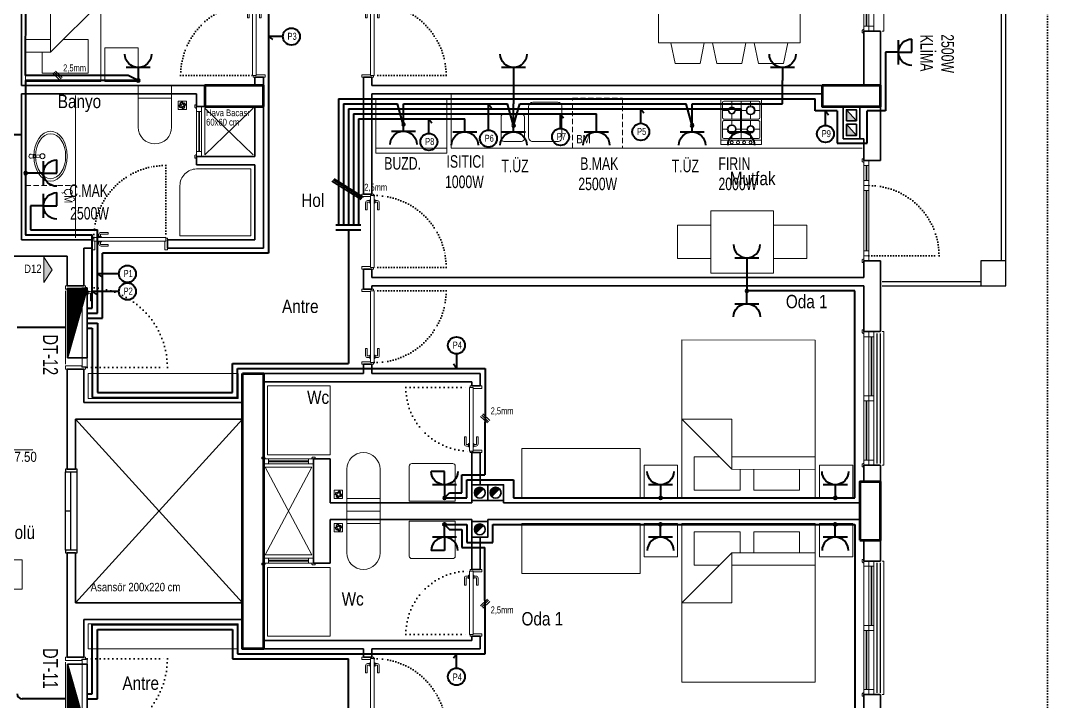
# Model space of a CAD drawing. Header units: millimetres. Extents: x 1852829 to 1882754, y -270850 to -231658.
# Drawn here: x 1865972 to 1867203, y -252768 to -251952 of the extents above; entities that cross this region are included whole.
import ezdxf
from ezdxf.enums import TextEntityAlignment as Align

# ---------------------------------------------------------------- set-up
doc = ezdxf.new("R2010")
doc.units = ezdxf.units.MM
for name, pattern in [('CONTINOUS', [0]), ('CONTINU', [0]), ('DOT', [0.25, 0, -0.25]), ('izdüşüm arka', [3.175, 0, -3.175]), ('izdüşüm ön', [9.525, 6.35, -3.175])]:
    doc.linetypes.add(name, pattern=pattern)
for name, color, linetype, lineweight in [('a_ba', 6, 'Continuous', 50), ('a_doğrama', 251, 'Continuous', 20), ('a_duvar', 251, 'Continuous', 35), ('a_görünüş', 32, 'Continuous', 25), ('a_görünüş_ince', 8, 'Continuous', 20), ('a_izdüşüm_arka', 251, 'izdüşüm arka', 30), ('a_izdüşüm_ön', 6, 'izdüşüm ön', 9), ('a_not_kot', 251, 'Continuous', 13), ('a_not_mahal', 253, 'Continuous', 5), ('a_not_misc', 144, 'Continuous', 5), ('a_not_text', 7, 'Continuous', 13), ('a_tefriş', 8, 'Continuous', 20), ('Aydınlatma', 4, 'CONTINOUS', 35), ('Priz', 6, 'CONTINOUS', 40)]:
    doc.layers.add(name, color=color, linetype=linetype, lineweight=lineweight)
doc.layers.add('a_basılmayacak', color=251, linetype='Continuous', lineweight=5, plot=False)
doc.styles.add('Grupcad', font='arial.ttf', dxfattribs={"width": 0.7})
doc.styles.add('OL', font='tsimplex.shx', dxfattribs={"width": 0.8, "height": 12})
doc.styles.add('ROMANTUR', font='arial.ttf', dxfattribs={"width": 0.7})
doc.styles.get("Standard").update_dxf_attribs({"font": 'ARIALN.TTF'})

# ---------------------------------------------------------------- blocks, each defined once
blk = doc.blocks.new('K2')
at = {"layer": 'a_doğrama', "color": 251, "linetype": 'Continuous'}
for p, q in [((-13, 88.1), (-13, 1.9)), ((-13, 88.1), (-8.5, 88.1)), ((-12, 90), (-12, 88.1)), ((-12, 90), (-10, 90)), ((-8.5, 88.1), (-8.5, 1.9)), ((-13, 1.9), (-8.5, 1.9)), ((-12, 0), (-12, 1.9)), ((-12, 0), (-10, 0))]:
    blk.add_line(p, q, dxfattribs=at)
for points in [[(0, 90), (2, 90), (2, 87), (-8.5, 87)], [(0, 0), (2, 0), (2, 3), (-8.5, 3)]]:
    blk.add_lwpolyline(points, dxfattribs=at)
at = {"layer": 'a_doğrama', "color": 251}
for points in [[(-14, 80.1), (-16.5, 80.1, 0.414214), (-17, 79.6), (-17, 71.1), (-19, 71.1), (-19, 79.6)], [(-13, 83.1), (-13.5, 83.1, 0.414214), (-14, 82.6), (-14, 79.6, 0.414214), (-13.5, 79.1), (-13, 79.1)], [(-8.5, 83.1), (-8, 83.1, -0.414214), (-7.5, 82.6), (-7.5, 79.6, -0.414214), (-8, 79.1), (-8.5, 79.1)], [(-7.5, 80.1), (-5, 80.1, -0.414214), (-4.5, 79.6), (-4.5, 71.1), (-2.5, 71.1), (-2.5, 79.6)]]:
    blk.add_lwpolyline(points, format="xyb", dxfattribs=at)
for points in [[(-16.5, 82.1), (-14, 82.1)], [(-5, 82.1), (-7.5, 82.1)]]:
    blk.add_lwpolyline(points, dxfattribs=at)
for centre, start, end in [((-16.5, 79.6), 90, 180), ((-5, 79.6), 0, 90)]:
    blk.add_arc(centre, 2.5, start, end, dxfattribs=at)
at = {"layer": 'a_izdüşüm_arka', "color": 251}
blk.add_lwpolyline([(-99.2, 1.9), (-13, 1.9)], dxfattribs=at)
blk.add_arc((-13, 1.9), 86.2, 90, 180, dxfattribs=at)
blk = doc.blocks.new('klozet')
at = {"layer": 'a_tefriş'}
blk.add_line((20, 0), (-20, 0), dxfattribs=at)
for points in [[(-20, 0), (-20, -15), (20, -15), (20, 0)], [(-20, -50), (-20, -15)], [(20, -50), (20, -15)]]:
    blk.add_lwpolyline(points, dxfattribs=at)
blk.add_arc((0, -50), 20, 180, 360, dxfattribs=at)
blk = doc.blocks.new('K1')
at = {"layer": 'a_doğrama', "color": 251}
for points in [[(-17.5, -2.5), (-22, -2.5), (-22, 0), (2, 0), (2, -4), (-17.5, -4), (-17.5, -2.5)], [(-27.5, -93.1), (-25, -93.1)], [(-17.5, -97.5), (-22, -97.5), (-22, -100), (2, -100), (2, -96), (-17.5, -96), (-17.5, -97.5)], [(-14.5, -93.1), (-17, -93.1)]]:
    blk.add_lwpolyline(points, dxfattribs=at)
blk.add_lwpolyline([(-18, -14), (-18, -4), (-18, -3), (-22.5, -3), (-22.5, -2.5), (-22.5, -2), (-24, -2), (-24, -2.5), (-24, -12.5), (-24, -88), (-24, -97.5), (-24, -98), (-22.5, -98), (-22.5, -97.5), (-22.5, -97), (-18, -97), (-18, -96), (-18, -86.5)], close=True, dxfattribs=at)
for points in [[(-25, -91.1), (-27.5, -91.1, -0.414214), (-28, -90.6), (-28, -82.1), (-30, -82.1), (-30, -90.6)], [(-17, -91.1), (-14.5, -91.1, 0.414214), (-14, -90.6), (-14, -82.1), (-12, -82.1), (-12, -90.6)], [(-24, -94.1), (-24.5, -94.1, -0.414214), (-25, -93.6), (-25, -90.6, -0.414214), (-24.5, -90.1), (-24, -90.1)], [(-18, -94.1), (-17.5, -94.1, 0.414214), (-17, -93.6), (-17, -90.6, 0.414214), (-17.5, -90.1), (-18, -90.1)]]:
    blk.add_lwpolyline(points, format="xyb", dxfattribs=at)
for centre, start, end in [((-27.5, -90.6), 180, 270), ((-14.5, -90.6), 270, 0)]:
    blk.add_arc(centre, 2.5, start, end, dxfattribs=at)
at = {"layer": 'a_görünüş_ince', "color": 251}
blk.add_line((2, -6), (2, -94), dxfattribs=at)
at = {"layer": 'a_izdüşüm_arka', "color": 251, "linetype": 'DOT', "ltscale": 20}
blk.add_line((-24, -2), (-120, -2), dxfattribs=at)
blk.add_arc((-24, -2), 96, 180, 270, dxfattribs=at)
blk = doc.blocks.new('M1')
at = {"layer": 'a_doğrama', "linetype": 'Continuous'}
for p, q in [((-24, 6), (-30, 6)), ((-30, 0), (-30, 6)), ((-24, 0), (-30, 0)), ((-24, 0), (-24, 6)), ((30, 6), (24, 6)), ((24, 6), (24, 0)), ((30, 0), (30, 6)), ((30, 0), (24, 0))]:
    blk.add_line(p, q, dxfattribs=at)
at = {"layer": 'a_doğrama'}
for p, q in [((24, 3.5), (-24, 3.5)), ((24, 2.5), (-24, 2.5))]:
    blk.add_line(p, q, dxfattribs=at)
for points in [[(-28, -1), (-28, 0), (-32, 0), (-32, -2), (-29, -2)], [(28, -1), (28, 0), (32, 0), (32, -2), (29, -2)]]:
    blk.add_lwpolyline(points, close=True, dxfattribs=at)
at = {"layer": 'a_görünüş_ince'}
for p, q in [((24, 6), (-24, 6)), ((-24, 0), (24, 0))]:
    blk.add_line(p, q, dxfattribs=at)
blk = doc.blocks.new('k_80')
at = {"layer": 'a_doğrama', "color": 251, "linetype": 'Continuous'}
for p, q in [((-80, 2), (-78.1, 2)), ((-80, 2), (-80, 0)), ((-78.1, 3), (-1.9, 3)), ((-78.1, 3), (-78.1, -1.5)), ((-1.9, 3), (-1.9, -1.5)), ((0, 2), (-1.9, 2)), ((0, 2), (0, 0)), ((-78.1, -1.5), (-1.9, -1.5))]:
    blk.add_line(p, q, dxfattribs=at)
at = {"layer": 'a_doğrama', "color": 251}
for points in [[(-73.1, 3), (-73.1, 3.5, -0.414214), (-72.6, 4), (-69.6, 4, -0.414214), (-69.1, 3.5), (-69.1, 3)], [(-70.1, 4), (-70.1, 6.5, -0.414214), (-69.6, 7), (-61.1, 7), (-61.1, 9), (-69.6, 9)], [(-73.1, -1.5), (-73.1, -2, 0.414214), (-72.6, -2.5), (-69.6, -2.5, 0.414214), (-69.1, -2), (-69.1, -1.5)], [(-70.1, -2.5), (-70.1, -5, 0.414214), (-69.6, -5.5), (-61.1, -5.5), (-61.1, -7.5), (-69.6, -7.5)]]:
    blk.add_lwpolyline(points, format="xyb", dxfattribs=at)
for points in [[(-72.1, 6.5), (-72.1, 4)], [(-72.1, -5), (-72.1, -2.5)]]:
    blk.add_lwpolyline(points, dxfattribs=at)
at = {"layer": 'a_doğrama', "color": 251, "linetype": 'Continuous'}
for points in [[(-80, -10), (-80, -12), (-77, -12), (-77, -1.5)], [(0, -10), (0, -12), (-3, -12), (-3, -1.5)]]:
    blk.add_lwpolyline(points, dxfattribs=at)
at = {"layer": 'a_doğrama', "color": 251}
for centre, start, end in [((-69.6, 6.5), 90, 180), ((-69.6, -5), 180, 270)]:
    blk.add_arc(centre, 2.5, start, end, dxfattribs=at)
at = {"layer": 'a_izdüşüm_arka', "color": 251, "linetype": 'DOT', "ltscale": 20}
blk.add_line((-1.9, 79.2), (-1.9, 3), dxfattribs=at)
blk.add_arc((-1.9, 3), 76.2, 90, 180, dxfattribs=at)
blk = doc.blocks.new('160p')
at = {"layer": 'a_doğrama', "color": 251}
for points in [[(-6, -6), (-6, 0), (-12, 0), (-12, -6)], [(0, -6), (0, 0), (-6, 0), (-6, -6)], [(-6, -83), (-6, -77), (-12, -77), (-12, -83)], [(0, -83), (0, -77), (-6, -77), (-6, -83)], [(-6, -160), (-6, -154), (-12, -154), (-12, -160)], [(0, -160), (0, -154), (-6, -154), (-6, -160)]]:
    blk.add_lwpolyline(points, close=True, dxfattribs=at)
for points in [[(2, -1), (2, 2), (0, 2), (0, -2), (1, -2), (2, -1)], [(-9.5, -6), (-9.5, -77)], [(-8.5, -6), (-8.5, -77)], [(-3.5, -83), (-3.5, -154)], [(-2.5, -83), (-2.5, -154)], [(2, -159), (2, -162), (0, -162), (0, -158), (1, -158), (2, -159)]]:
    blk.add_lwpolyline(points, dxfattribs=at)
at = {"layer": 'a_görünüş_ince', "color": 251}
for points in [[(-22, -160), (-24, -160), (-24, 0), (-22, 0)], [(-12, -77), (-12, -6)], [(-6, -77), (-6, -6)], [(-6, -77), (-6, -6)], [(0, -77), (0, -6)], [(-12, -154), (-12, -83)], [(-6, -154), (-6, -83)], [(-6, -154), (-6, -83)], [(0, -154), (0, -83)]]:
    blk.add_lwpolyline(points, dxfattribs=at)
blk = doc.blocks.new('kapı_120_c_blok')
at = {"layer": 'a_doğrama', "color": 251}
for points in [[(-2, 119), (-2, 122), (0, 122), (0, 118), (-1, 118), (-2, 119)], [(2.5, 114), (2.5, 96)], [(3.5, 114), (3.5, 96)], [(2.5, 84), (2.5, 12)], [(3.5, 84), (3.5, 12)], [(-2, 1), (-2, -2), (0, -2), (0, 2), (-1, 2), (-2, 1)]]:
    blk.add_lwpolyline(points, dxfattribs=at)
for points in [[(0, 114), (6, 114), (6, 120), (0, 120)], [(0, 90), (6, 90), (6, 96), (0, 96)], [(0, 84), (6, 84), (6, 90), (0, 90)], [(0, 6), (6, 6), (6, 12), (0, 12)], [(0, 0), (6, 0), (6, 6), (0, 6)]]:
    blk.add_lwpolyline(points, close=True, dxfattribs=at)
at = {"layer": 'a_görünüş_ince', "color": 251}
for points in [[(0, 114), (0, 96)], [(6, 114), (6, 96)], [(0, 84), (0, 12)], [(6, 84), (6, 12)]]:
    blk.add_lwpolyline(points, dxfattribs=at)
at = {"layer": 'a_izdüşüm_arka', "color": 251}
blk.add_lwpolyline([(6, 6), (90, 6)], dxfattribs=at)
blk.add_arc((6, 6), 84, 0, 90, dxfattribs=at)
blk = doc.blocks.new('baca_şönt')
at = {"layer": 'a_duvar'}
h = blk.add_hatch(color=256, dxfattribs=at)
h.dxf.hatch_style = 1
h.paths.add_polyline_path([(21.5, -5), (21.5, -17), (35, -17)])
h.paths.add_polyline_path([(4, -5), (4, -17), (17.5, -17)])
for p, q in [((4, -5), (17.5, -17)), ((17.5, -5), (17.5, -17)), ((21.5, -5), (21.5, -17)), ((21.5, -5), (35, -17))]:
    blk.add_line(p, q, dxfattribs=at)
blk.add_lwpolyline([(0, -21), (39, -21), (39, -1), (0, -1)], close=True, dxfattribs=at)
for points in [[(17.5, -5), (4, -5), (4, -17), (17.5, -17)], [(21.5, -17), (35, -17), (35, -5), (21.5, -5)]]:
    blk.add_lwpolyline(points, dxfattribs=at)
blk = doc.blocks.new('baca_müstakil')
at = {"layer": 'a_duvar'}
h = blk.add_hatch(color=256, dxfattribs=at)
h.dxf.hatch_style = 1
h.paths.add_polyline_path([(4.9, -4.9, 0.198912), (3, -9.5, 0.668179), (14.1, -14.1)])
blk.add_line((4.9, -4.9), (14.1, -14.1), dxfattribs=at)
blk.add_lwpolyline([(0, -19), (19, -19), (19, 0), (0, 0)], close=True, dxfattribs=at)
blk.add_circle((9.5, -9.5), 6.5, dxfattribs=at)
blk = doc.blocks.new('A$C2A0A03CE')
at = {"layer": 'a_tefriş'}
for p, q in [((-54, -24.3), (-54, 24.3)), ((-54, 24.3), (0, 24.3)), ((-48.6, 24.3), (-48.6, -24.3)), ((-46.8, 20.7), (-46.8, -20.7)), ((-27, 22.5), (-45, 22.5)), ((-35.6, 22.5), (-35.6, 15.7)), ((-25.2, -20.7), (-25.2, 20.7)), ((-23.4, -20.7), (-23.4, 20.7)), ((-21.6, 22.5), (-3.6, 22.5)), ((-13.1, 22.5), (-13.1, 14.8)), ((-1.8, 20.7), (-1.8, -20.7)), ((0, -24.3), (0, 24.3)), ((-40, 11.2), (-46.8, 11.2)), ((-25.2, 0), (-46.8, 0)), ((-35.6, 6.8), (-35.6, -7.7)), ((-25.2, 11.2), (-31, 11.2)), ((-16.6, 11.2), (-23.4, 11.2)), ((-1.8, 0), (-23.4, 0)), ((-13.1, 7.7), (-13.1, -6.8)), ((-1.8, 11.2), (-9.4, 11.2)), ((-39.1, -11.3), (-46.8, -11.3)), ((-25.2, -11.3), (-31.9, -11.3)), ((-17.5, -11.3), (-23.4, -11.3)), ((-1.8, -11.3), (-8.5, -11.3)), ((-54, -24.3), (0, -24.3)), ((-45, -22.5), (-27, -22.5)), ((-35.6, -14.9), (-35.6, -22.5)), ((-3.6, -22.5), (-21.6, -22.5)), ((-13.1, -15.7), (-13.1, -22.5))]:
    blk.add_line(p, q, dxfattribs=at)
for centre, radius in [((-51.4, 11.2), 1.8), ((-35.6, 11.2), 5.4), ((-35.6, 11.2), 4.5), ((-13.1, 11.2), 4.5), ((-13.1, 11.2), 3.6), ((-51.4, 3.7), 1.8), ((-51.4, -3.5), 1.8), ((-51.4, -11.3), 1.8), ((-35.6, -11.3), 4.5), ((-35.6, -11.3), 3.6), ((-13.1, -11.3), 5.4), ((-13.1, -11.3), 4.5)]:
    blk.add_circle(centre, radius, dxfattribs=at)
for centre, start, end in [((-45, 20.7), 90, 180), ((-27, 20.7), 0, 90), ((-21.6, 20.7), 90, 180), ((-3.6, 20.7), 0, 90), ((-45, -20.7), 180, 270), ((-27, -20.7), 270, 0), ((-21.6, -20.7), 180, 270), ((-3.6, -20.7), 270, 0)]:
    blk.add_arc(centre, 1.8, start, end, dxfattribs=at)
blk = doc.blocks.new('tefriş_yatak tek')
at = {"layer": 'a_tefriş'}
for points in [[(0, -0.45), (-1.9, -0.45), (-1.9, 0.45), (0, 0.45)], [(-1.9, -0.5), (-1.5, -0.5), (-1.5, -0.9), (-1.9, -0.9)]]:
    blk.add_lwpolyline(points, close=True, dxfattribs=at)
for points in [[(-1.55, 0.45), (-1.55, 0.15), (-0.95, -0.45), (-0.95, 0.15), (-1.55, 0.15)], [(-1.4, 0.45), (-1.4, 0.15)], [(-1.4, 0), (-1.4, -0.3), (-1.8, -0.3), (-1.8, 0.25), (-1.55, 0.25)]]:
    blk.add_lwpolyline(points, dxfattribs=at)
blk = doc.blocks.new('tefriş_yatak_çift')
at = {"layer": 'a_tefriş'}
for points in [[(-85, -5), (-85, -45), (-125, -45), (-125, -5)], [(80, -195), (80, -5), (-80, -5), (-80, -195)], [(85, -5), (85, -45), (125, -45), (125, -5)]]:
    blk.add_lwpolyline(points, close=True, dxfattribs=at)
for points in [[(-6.3, -40), (-6.3, -15), (-61.3, -15), (-61.3, -40)], [(35, -55), (65, -55), (65, -15), (10, -15), (10, -40)], [(-80, -40), (20, -40), (80, -100), (20, -100), (20, -40)], [(-80, -55), (20, -55)]]:
    blk.add_lwpolyline(points, dxfattribs=at)
blk = doc.blocks.new('tefriş_süzgeç')
at = {"layer": 'a_tefriş'}
for p, q in [((5, 0), (-5, 0)), ((-5, 0), (-5, -10)), ((5, -10), (5, 0)), ((-5, -10), (5, -10)), ((-3.6, -5.1), (-4.1, -5.1)), ((-2.6, -5.1), (-3.1, -5.1)), ((-2.5, -2.5), (-2.9, -2.2)), ((-2.6, -7.6), (-2.9, -7.9)), ((-2, -3.3), (-2.3, -3)), ((-1.9, -6.9), (-2.2, -7.2)), ((-1.6, -5.1), (-2.1, -5.1)), ((-1.2, -3.9), (-1.5, -3.6)), ((-1.2, -6.2), (-1.5, -6.5)), ((-0.2, -2.5), (-0.2, -2)), ((-0.1, -1.5), (-0.1, -1)), ((-0.1, -3), (-0.1, -3.5)), ((-0.1, -6.6), (-0.1, -7.1)), ((-0.1, -7.6), (-0.1, -8.1)), ((-0.1, -8.6), (-0.1, -9.1)), ((1, -4), (1.4, -3.6)), ((1.1, -6.2), (1.4, -6.5)), ((1.5, -5.1), (2, -5.1)), ((1.7, -3.3), (2.1, -2.9)), ((1.8, -6.9), (2.1, -7.2)), ((2.5, -2.5), (2.8, -2.2)), ((2.5, -5.1), (3, -5.1)), ((2.5, -7.5), (2.8, -7.9)), ((3.5, -5.1), (4, -5.1))]:
    blk.add_line(p, q, dxfattribs=at)
for centre, radius, start, end in [((-0.1, -5.1), 4.06, 134.2896, 180), ((-0.1, -5.1), 3.56, 134.2896, 180), ((-0.1, -5.1), 3.06, 180, 225), ((-0.1, -5.1), 4.06, 225, 270), ((-0.1, -5.1), 2.56, 180, 225), ((-0.1, -5.1), 3.56, 225, 270), ((-0.4, -4.4), 2.4, 84.5943, 143.2016), ((-0.1, -5.1), 2.06, 134.2896, 180), ((-0.1, -5), 2.44, 90.343, 138.1212), ((-0.1, -5.1), 1.56, 134.2896, 180), ((-0.1, -5.1), 2.06, 225, 270), ((-0.1, -5.1), 1.56, 225, 270), ((-0.1, -5.1), 4.06, 45, 90), ((-0.1, -5.1), 3.56, 45, 90), ((-0.1, -5.1), 2.06, 45, 90), ((-0.1, -5.1), 1.56, 45, 90), ((-0.1, -5.1), 2.56, 270, 315.7104), ((-0.1, -5.1), 3.06, 270, 315.7104), ((-0.1, -5.1), 1.56, 314.2896, 360), ((-0.1, -5.1), 2.06, 314.2896, 360), ((-0.1, -5.1), 2.56, 360, 45), ((-0.1, -5.1), 3.06, 360, 45), ((-0.1, -5.1), 3.56, 314.2896, 360), ((-0.1, -5.1), 4.06, 314.2896, 360)]:
    blk.add_arc(centre, radius, start, end, dxfattribs=at)
blk = doc.blocks.new('sembol_kot')
at = {"layer": 'a_not_kot'}
for points in [[(0, 10), (0, 0), (10, 0, 0.414214)], [(0, 0), (-10, 0, 0.414214), (0, -10)]]:
    blk.add_hatch(color=256, dxfattribs=at).paths.add_polyline_path(points)
for p, q in [((0, 15), (0, -15)), ((-15, 0), (60, 0))]:
    blk.add_line(p, q, dxfattribs=at)
blk.add_circle((0, 0), 10, dxfattribs=at)
blk = doc.blocks.new('KAT PANOSU')
at = {"layer": 'Aydınlatma', "linetype": 'CONTINU'}
h = blk.add_hatch(dxfattribs=at)
h.set_pattern_fill('ANSI31', color=2)
h.set_pattern_definition([(45, (274.5771, -113244.44112), (-0.08838834765, 0.08838834765), [])])
h.paths.add_polyline_path([(41.5, 11.9), (-41.5, -11.9), (41.5, -11.9)])
at = {"layer": 'Aydınlatma', "color": 2, "linetype": 'CONTINU'}
blk.add_line((-41.5, -11.9), (41.5, 11.9), dxfattribs=at)
blk.add_line((-41.5, -11.9), (41.5, 11.9), dxfattribs=at)
blk.add_line((-41.5, -11.9), (41.5, 11.9), dxfattribs=at)
blk.add_line((-41.5, -11.9), (41.5, 11.9), dxfattribs=at)
blk.add_line((-41.5, -11.9), (41.5, 11.9), dxfattribs=at)
blk.add_line((-41.5, -11.9), (41.5, 11.9), dxfattribs=at)
blk.add_lwpolyline([(-41.5, -11.9), (-41.5, 11.9), (41.5, 11.9), (41.5, -11.9)], close=True, dxfattribs=at)
blk.add_lwpolyline([(-41.5, -11.9), (-41.5, 11.9), (41.5, 11.9), (41.5, -11.9)], close=True, dxfattribs=at)
blk.add_lwpolyline([(-41.5, -11.9), (-41.5, 11.9), (41.5, 11.9), (41.5, -11.9)], close=True, dxfattribs=at)
blk.add_lwpolyline([(-41.5, -11.9), (-41.5, 11.9), (41.5, 11.9), (41.5, -11.9)], close=True, dxfattribs=at)
blk.add_lwpolyline([(-41.5, -11.9), (-41.5, 11.9), (41.5, 11.9), (41.5, -11.9)], close=True, dxfattribs=at)
blk.add_lwpolyline([(-41.5, -11.9), (-41.5, 11.9), (41.5, 11.9), (41.5, -11.9)], close=True, dxfattribs=at)
blk = doc.blocks.new('priz')
at = {"layer": 'Priz', "color": 6, "linetype": 'CONTINU'}
blk.add_line((-14.4, 0), (14.4, 0), dxfattribs=at)
blk.add_arc((0, 15.9), 15.9, 180, 0, dxfattribs=at)
blk = doc.blocks.new('Kapaklı Priz')
at = {"layer": 'Priz', "color": 6, "linetype": 'CONTINU'}
for p, q in [((0, 0), (0, 15.9)), ((0, 15.9), (15.9, 15.9)), ((-14.4, 0), (14.4, 0))]:
    blk.add_line(p, q, dxfattribs=at)
blk.add_arc((0, 15.9), 15.9, 180, 0, dxfattribs=at)
blk = doc.blocks.new('BUAT (Enerji)')
at = {"layer": 'Priz', "linetype": 'CONTINU'}
h = blk.add_hatch(color=256, dxfattribs=at)
edge = h.paths.add_edge_path()
edge.add_arc((0, 0), 1.75, 0, 360)
blk.add_circle((0, 0), 1.75, dxfattribs=at)

msp = doc.modelspace()

# ---------------------------------------------------------------- hatches: boundary and pattern name
at = {"layer": 'a_not_misc'}
h = msp.add_hatch(color=256, dxfattribs=at)
h.dxf.hatch_style = 1
h.paths.add_polyline_path([(1865999.7, -252235.3), (1866009.7, -252250.3), (1865999.7, -252265.3)])

# ---------------------------------------------------------------- linework, layer by layer
msp.add_lwpolyline([(1866027.7, -252489.4), (1866027.7, -252489.4)])
at = {"layer": 'a_ba', "color": 253}
for points in [[(1866262.7, -252054.4), (1866262.7, -252029.4), (1866192.7, -252029.4), (1866192.7, -252054.4)], [(1866932.7, -252029.4), (1866932.7, -252054.4), (1867002.7, -252054.4), (1867002.7, -252029.4)], [(1866237.7, -252374.4), (1866262.7, -252374.4), (1866262.7, -252704.4), (1866237.7, -252704.4), (1866237.7, -252679.4), (1866237.7, -252679.4), (1866237.7, -252399.4), (1866237.7, -252399.4)], [(1866977.7, -252574.4), (1867002.7, -252574.4), (1867002.7, -252504.4), (1866977.7, -252504.4)]]:
    msp.add_lwpolyline(points, close=True, dxfattribs=at)
at = {"layer": 'a_basılmayacak'}
for points in [[(1866342.7, -252471.9), (1866267.7, -252471.9), (1866267.7, -252389.4), (1866342.7, -252389.4)], [(1866342.7, -252606.9), (1866267.7, -252606.9), (1866267.7, -252689.4), (1866342.7, -252689.4)]]:
    msp.add_lwpolyline(points, close=True, dxfattribs=at)
at = {"layer": 'a_duvar'}
for p, q in [((1865972.7, -252029.4), (1865972.7, -251669.4)), ((1866982.7, -251964.4), (1866982.7, -252029.4)), ((1867002.7, -252119.4), (1867002.7, -251964.4)), ((1866252.7, -252019.4), (1866252.7, -252029.4)), ((1866262.7, -252224.4), (1866262.7, -252019.4)), ((1866382.7, -252159.4), (1866382.7, -252019.4)), ((1866392.7, -252019.4), (1866392.7, -252029.4)), ((1866252.7, -252029.4), (1865972.7, -252029.4)), ((1866982.7, -252029.4), (1866392.7, -252029.4)), ((1865972.7, -252039.4), (1866182.7, -252039.4)), ((1865972.7, -252214.4), (1865972.7, -252039.4)), ((1866182.7, -252039.4), (1866182.7, -252054.4)), ((1866192.7, -252054.4), (1866192.7, -252039.4)), ((1866392.7, -252039.4), (1866392.7, -252159.4)), ((1866392.7, -252039.4), (1866932.7, -252039.4)), ((1866252.7, -252054.4), (1866252.7, -252114.4)), ((1866982.7, -252093.4), (1866982.7, -252119.4)), ((1866252.7, -252114.4), (1866182.7, -252114.4)), ((1866182.7, -252114.4), (1866182.7, -252124.4)), ((1866182.7, -252124.4), (1866252.7, -252124.4)), ((1866252.7, -252124.4), (1866252.7, -252214.4)), ((1866057.7, -252214.4), (1865972.7, -252214.4)), ((1866057.7, -252214.4), (1866057.7, -252224.4)), ((1866252.7, -252214.4), (1866147.7, -252214.4)), ((1866147.7, -252214.4), (1866147.7, -252224.4)), ((1866252.7, -252214.4), (1866147.7, -252214.4)), ((1865907.7, -252234.1), (1866027.7, -252234.1)), ((1866027.7, -252234.1), (1866027.7, -252269.4)), ((1866047.7, -252224.4), (1866057.7, -252224.4)), ((1866047.7, -252269.4), (1866047.7, -252224.4)), ((1866147.7, -252224.4), (1866262.7, -252224.4)), ((1866982.7, -252239.4), (1866982.7, -252259.4)), ((1867002.7, -252324.4), (1867002.7, -252239.4)), ((1866382.7, -252273.4), (1866382.7, -252249.4)), ((1866392.7, -252249.4), (1866392.7, -252259.4)), ((1866982.7, -252259.4), (1866392.7, -252259.4)), ((1866027.7, -252269.4), (1866047.7, -252269.4)), ((1866392.7, -252269.4), (1866982.7, -252269.4)), ((1866392.7, -252269.4), (1866392.7, -252273.4)), ((1866982.7, -252269.4), (1866982.7, -252324.4)), ((1866047.7, -252369.4), (1866027.7, -252369.4)), ((1866027.7, -252369.4), (1866027.7, -252489.4)), ((1866047.7, -252409.4), (1866047.7, -252369.4)), ((1866047.7, -252409.4), (1866047.7, -252369.4)), ((1866382.7, -252374.4), (1866382.7, -252363.4)), ((1866392.7, -252363.4), (1866392.7, -252374.4)), ((1866382.7, -252374.4), (1866247.7, -252374.4)), ((1866522.7, -252374.4), (1866392.7, -252374.4)), ((1866522.7, -252389.4), (1866522.7, -252374.4)), ((1866262.7, -252384.4), (1866512.7, -252384.4)), ((1866512.7, -252384.4), (1866512.7, -252389.4)), ((1866237.7, -252409.4), (1866047.7, -252409.4)), ((1866037.7, -252489.4), (1866037.7, -252429.4)), ((1866237.7, -252429.4), (1866037.7, -252429.4)), ((1866237.7, -252429.4), (1866237.7, -252649.4)), ((1866262.7, -252476.9), (1866262.7, -252476.9)), ((1866342.7, -252476.9), (1866322.7, -252476.9)), ((1866322.7, -252476.9), (1866322.7, -252601.9)), ((1866342.7, -252529.4), (1866342.7, -252476.9)), ((1866512.7, -252469.4), (1866512.7, -252529.4)), ((1866522.7, -252507.9), (1866522.7, -252469.4)), ((1866982.7, -252484.4), (1866982.7, -252504.4)), ((1867002.7, -252504.4), (1867002.7, -252484.4)), ((1866262.7, -252496.9), (1866262.7, -252496.9)), ((1866342.7, -252529.4), (1866512.7, -252529.4)), ((1866550.7, -252529.4), (1866977.7, -252529.4)), ((1866342.7, -252549.4), (1866512.7, -252549.4)), ((1866342.7, -252601.9), (1866342.7, -252549.4)), ((1866512.7, -252549.4), (1866512.7, -252609.4)), ((1866531.7, -252549.4), (1866977.7, -252549.4)), ((1866531.7, -252551.9), (1866531.7, -252549.4)), ((1866522.7, -252609.4), (1866522.7, -252570.9)), ((1866982.7, -252574.4), (1866982.7, -252599.4)), ((1867002.7, -252599.4), (1867002.7, -252574.4)), ((1866027.7, -252589.4), (1866027.7, -252649.4)), ((1866037.7, -252649.4), (1866037.7, -252589.4)), ((1866262.7, -252581.9), (1866262.7, -252581.9)), ((1866262.7, -252601.9), (1866262.7, -252601.9)), ((1866322.7, -252601.9), (1866342.7, -252601.9)), ((1866512.7, -252604.4), (1866512.7, -252609.4)), ((1866027.7, -252649.4), (1866027.7, -252714.4)), ((1866237.7, -252649.4), (1866037.7, -252649.4)), ((1866047.7, -252669.4), (1866237.7, -252669.4)), ((1866047.7, -252714.4), (1866047.7, -252669.4)), ((1866512.7, -252689.4), (1866512.7, -252694.4)), ((1866522.7, -252704.4), (1866522.7, -252689.4)), ((1866512.7, -252694.4), (1866262.7, -252694.4)), ((1866027.7, -252714.4), (1866047.7, -252714.4)), ((1866047.7, -252714.4), (1866027.7, -252714.4)), ((1866247.7, -252704.4), (1866382.7, -252704.4)), ((1866382.7, -252704.4), (1866382.7, -252714.4)), ((1866392.7, -252714.4), (1866392.7, -252704.4)), ((1866392.7, -252704.4), (1866522.7, -252704.4)), ((1866982.7, -252759.4), (1866982.7, -252809.4)), ((1867002.7, -252809.4), (1867002.7, -252759.4))]:
    msp.add_line(p, q, dxfattribs=at)
for points in [[(1867002.7, -251964.4), (1866982.7, -251964.4)], [(1866252.7, -252019.4), (1866262.7, -252019.4)], [(1866382.7, -252019.4), (1866392.7, -252019.4)], [(1866192.7, -252054.4), (1866182.7, -252054.4)], [(1866977.7, -252093.4), (1866982.7, -252093.4)], [(1867002.7, -252119.4), (1866982.7, -252119.4)], [(1866382.7, -252159.4), (1866392.7, -252159.4)], [(1867002.7, -252239.4), (1866982.7, -252239.4)], [(1866382.7, -252249.4), (1866392.7, -252249.4)], [(1866382.7, -252273.4), (1866392.7, -252273.4)], [(1866982.7, -252324.4), (1867002.7, -252324.4)], [(1866382.7, -252363.4), (1866392.7, -252363.4)], [(1866512.7, -252389.4), (1866522.7, -252389.4)], [(1866512.7, -252469.4), (1866522.7, -252469.4)], [(1866037.7, -252489.4), (1866027.7, -252489.4)], [(1866982.7, -252484.4), (1867002.7, -252484.4)], [(1866550.7, -252526.9), (1866550.7, -252529.4)], [(1866037.7, -252589.4), (1866027.7, -252589.4)], [(1866982.7, -252599.4), (1867002.7, -252599.4)], [(1866512.7, -252609.4), (1866522.7, -252609.4)], [(1866512.7, -252689.4), (1866522.7, -252689.4)], [(1866382.7, -252714.4), (1866392.7, -252714.4)], [(1866982.7, -252759.4), (1867002.7, -252759.4)]]:
    msp.add_lwpolyline(points, dxfattribs=at)
at = {"layer": 'a_görünüş', "color": 251}
for points in [[(1867147.7, -252239.4), (1867147.7, -251679.4)], [(1867152.7, -252239.4), (1867152.7, -251679.4)], [(1867004.7, -252264.4), (1867122.7, -252264.4)], [(1867004.7, -252269.4), (1867122.7, -252269.4)], [(1866998.7, -252482.4), (1866998.7, -252326.4)], [(1867002.7, -252482.4), (1867002.7, -252326.4)], [(1866025.7, -252586.4), (1866025.7, -252492.4)], [(1866031.7, -252492.4), (1866031.7, -252586.4)], [(1866039.7, -252586.4), (1866039.7, -252492.4)], [(1866031.7, -252539.4), (1866025.7, -252539.4)], [(1866998.7, -252757.4), (1866998.7, -252601.4)], [(1867002.7, -252757.4), (1867002.7, -252601.4)]]:
    msp.add_lwpolyline(points, dxfattribs=at)
for points in [[(1867122.7, -252269.4), (1867152.7, -252269.4), (1867152.7, -252239.4), (1867122.7, -252239.4)], [(1866039.7, -252489.4), (1866025.7, -252489.4), (1866025.7, -252492.4), (1866039.7, -252492.4)], [(1866039.7, -252586.4), (1866025.7, -252586.4), (1866025.7, -252589.4), (1866039.7, -252589.4)]]:
    msp.add_lwpolyline(points, close=True, dxfattribs=at)
at = {"layer": 'a_görünüş_ince'}
for points in [[(1866192.7, -252056.4), (1866192.7, -252112.4)], [(1866264.7, -252486.9), (1866320.7, -252486.9)], [(1866264.7, -252591.9), (1866320.7, -252591.9)]]:
    msp.add_lwpolyline(points, dxfattribs=at)
at = {"layer": 'a_izdüşüm_arka'}
msp.add_lwpolyline([(1864722.7, -251314.4), (1867202.7, -251314.4), (1867202.7, -253764.4), (1864722.7, -253764.4)], close=True, dxfattribs=at)
at = {"layer": 'a_izdüşüm_ön', "color": 251}
for points in [[(1866633.2, -252104.4), (1866633.2, -252044.4), (1866693.2, -252044.4), (1866693.2, -252104.4)], [(1865977.7, -252209.1), (1865977.7, -252149.1), (1866037.7, -252149.1), (1866037.7, -252209.1)]]:
    msp.add_lwpolyline(points, close=True, dxfattribs=at)
at = {"layer": 'a_not_mahal'}
msp.add_lwpolyline([(1865973.6, -252597.9), (1865913.6, -252597.9), (1865913.6, -252632.9), (1865973.6, -252632.9)], close=True, dxfattribs=at)
at = {"layer": 'a_not_misc'}
for points in [[(1866250.6, -252056.4), (1866192.7, -252112.4)], [(1866192.7, -252056.4), (1866250.6, -252112.4)], [(1866037.7, -252429.4), (1866237.7, -252649.4)], [(1866237.7, -252429.4), (1866037.7, -252649.4)], [(1866320.7, -252486.9), (1866264.7, -252591.9)], [(1866264.7, -252486.9), (1866320.7, -252591.9)]]:
    msp.add_lwpolyline(points, dxfattribs=at)
msp.add_lwpolyline([(1865999.7, -252235.3), (1866009.7, -252250.3), (1865999.7, -252265.3), (1865999.7, -252235.3)], close=True, dxfattribs=at)
at = {"layer": 'a_tefriş'}
for p, q in [((1866037.7, -252212.1), (1866037.7, -252041.4)), ((1865988.4, -252112), (1865984.2, -252111.6)), ((1866487.7, -252104.4), (1866980.7, -252104.4)), ((1865984.2, -252116.6), (1865988.4, -252116.2)), ((1865986.7, -252112.8), (1865988.2, -252112.8)), ((1865986.7, -252115.5), (1865986.7, -252112.8)), ((1865988.2, -252115.5), (1865986.7, -252115.5)), ((1865994.7, -252113), (1865989.4, -252112.4)), ((1865989.4, -252115.9), (1865994.7, -252115.2))]:
    msp.add_line(p, q, dxfattribs=at)
for points in [[(1866906.3, -251908.1), (1866736.3, -251908.1), (1866736.3, -251978.1), (1866906.3, -251978.1)], [(1866874.2, -252254.4), (1866874.2, -252179.4), (1866799.2, -252179.4), (1866799.2, -252254.4)], [(1866799.2, -252236.9), (1866799.2, -252196.9), (1866759.2, -252196.9), (1866759.2, -252236.9)], [(1866914.2, -252236.9), (1866874.2, -252236.9), (1866874.2, -252196.9), (1866914.2, -252196.9)], [(1866232.7, -252374.4), (1866052.7, -252374.4), (1866052.7, -252404.4), (1866232.7, -252404.4)], [(1866572.7, -252464.3), (1866572.7, -252524.3), (1866714.3, -252524.3), (1866714.3, -252464.3)], [(1866572.7, -252614.4), (1866572.7, -252554.4), (1866714.3, -252554.4), (1866714.3, -252614.4)], [(1866232.7, -252704.4), (1866052.7, -252704.4), (1866052.7, -252674.4), (1866232.7, -252674.4)]]:
    msp.add_lwpolyline(points, close=True, dxfattribs=at)
for points in [[(1866751.3, -251978.1), (1866756.3, -252003.1), (1866786.3, -252003.1), (1866791.3, -251978.1)], [(1866801.3, -251978.1), (1866806.3, -252003.1), (1866836.3, -252003.1), (1866841.3, -251978.1)], [(1866851.3, -251978.1), (1866856.3, -252003.1), (1866886.3, -252003.1), (1866891.3, -251978.1)], [(1866397.7, -252045.4), (1866397.7, -252110.4), (1866482.7, -252110.4), (1866482.7, -252045.4), (1866397.7, -252045.4), (1866397.7, -252104.4), (1866482.7, -252104.4)], [(1866487.7, -252104.4), (1866487.7, -252039.4)]]:
    msp.add_lwpolyline(points, dxfattribs=at)
for points in [[(1866580.7, -252054.5, -0.414214), (1866585.7, -252049.5), (1866615.7, -252049.5, -0.414214), (1866620.7, -252054.5), (1866620.7, -252091.5, -0.414214), (1866615.7, -252096.5), (1866585.7, -252096.5, -0.414214), (1866580.7, -252091.5), (1866580.7, -252054.5)], [(1866547.7, -252067.1, -0.414214), (1866551.2, -252063.6), (1866572.2, -252063.6, -0.414214), (1866575.7, -252067.1), (1866575.7, -252093, -0.414214), (1866572.2, -252096.5), (1866551.2, -252096.5, -0.414214), (1866547.7, -252093), (1866547.7, -252067.1)]]:
    msp.add_lwpolyline(points, format="xyb", dxfattribs=at)
for points in [[(1866182.7, -252129.4), (1866247.7, -252129.4), (1866247.7, -252209.4), (1866162.7, -252209.4), (1866162.7, -252149.4, -0.414214)], [(1866492.7, -252527.4), (1866437.7, -252527.4), (1866437.7, -252485.4, -0.414214), (1866440.7, -252482.4), (1866489.7, -252482.4, -0.414214), (1866492.7, -252485.4)], [(1866492.7, -252551.4), (1866437.7, -252551.4), (1866437.7, -252593.4, 0.414214), (1866440.7, -252596.4), (1866489.7, -252596.4, 0.414214), (1866492.7, -252593.4)]]:
    msp.add_lwpolyline(points, format="xyb", close=True, dxfattribs=at)
msp.add_circle((1865997.8, -252114.1), 3, dxfattribs=at)
msp.add_circle((1865997.8, -252114.1), 3, dxfattribs=at)
for centre, radius, start, end in [((1865984.2, -252114.1), 2.5, 90, 270), ((1865988.2, -252114.1), 2.11, 57.229, 84.8304), ((1865988.2, -252114.1), 1.36, 270, 90), ((1865988.2, -252114.1), 2.11, 275.1696, 302.771), ((1865988.2, -252114.1), 2.11, 302.771, 57.229), ((1865994.5, -252114.1), 1.12, 277.1389, 82.8611)]:
    msp.add_arc(centre, radius, start, end, dxfattribs=at)
at = {"layer": 'a_tefriş', "extrusion": (0, 0, -1)}
for major_axis in [(0, 30), (0, 27)]:
    msp.add_ellipse((1866007.7, -252114.1), major_axis=major_axis, ratio=0.666667, dxfattribs=at)
at = {"layer": 'Aydınlatma'}
for p, q in [((1866268.7, -251970.7), (1866273.9, -251974.3)), ((1866532.5, -252051.4), (1866536.1, -252056.6)), ((1866715.2, -252057.4), (1866718.8, -252062.6)), ((1866936.6, -252059.8), (1866940.1, -252065)), ((1866461.2, -252069.4), (1866464.8, -252074.6)), ((1866619, -252063.4), (1866622.6, -252068.6)), ((1866063.7, -252255.2), (1866068.9, -252258.7)), ((1866057.7, -252276.2), (1866062.9, -252279.8)), ((1866494.2, -252368.4), (1866490.7, -252363.1)), ((1866494.2, -252710.4), (1866490.7, -252715.6))]:
    msp.add_line(p, q, dxfattribs=at)
at = {"layer": 'Aydınlatma', "color": 3}
for p, q in [((1866020.3, -252021.3), (1866012, -252013.4)), ((1866021.7, -252019.9), (1866013.4, -252012)), ((1866018.9, -252022.8), (1866010.6, -252014.9)), ((1866379.9, -252165.9), (1866344.9, -252144.1)), ((1866381.3, -252164.4), (1866346.3, -252142.6)), ((1866382.7, -252163), (1866347.7, -252141.2)), ((1866531.4, -252433.8), (1866523.2, -252425.9)), ((1866532.8, -252432.3), (1866524.5, -252424.4)), ((1866534.2, -252430.9), (1866525.9, -252423)), ((1866531.4, -252645), (1866523.2, -252652.9)), ((1866532.8, -252646.4), (1866524.5, -252654.3)), ((1866534.2, -252647.9), (1866525.9, -252655.8))]:
    msp.add_line(p, q, dxfattribs=at)
at = {"layer": 'Priz'}
for p, q in [((1865978.7, -251583.2), (1865977.2, -252017.4)), ((1867008.7, -251989.6), (1867008.7, -252059.8)), ((1866100.8, -252017.4), (1865977.2, -252017.4)), ((1866112.7, -252023.4), (1865977.7, -252023.4)), ((1865977.7, -252023.4), (1865977.7, -252208.4)), ((1866112.7, -252023.4), (1866100.8, -252017.4)), ((1866885.2, -252051.4), (1866885.2, -252023.4)), ((1866352.7, -252045.4), (1866352.7, -252196.6)), ((1866924.4, -252059.8), (1866924.4, -252045.4)), ((1866358.7, -252051.4), (1866358.7, -252196.6)), ((1866364.7, -252057.4), (1866364.7, -252196.6)), ((1866430.7, -252077.1), (1866423.4, -252051.4)), ((1866430.7, -252084.1), (1866430.7, -252051.4)), ((1866562.7, -252077.1), (1866555.4, -252051.4)), ((1866562.7, -252077.1), (1866570, -252051.4)), ((1866776.7, -252077.1), (1866769.4, -252051.4)), ((1866950.7, -252059.8), (1866924.4, -252059.8)), ((1866950.7, -252059.8), (1866950.7, -252098.5)), ((1867008.7, -252059.8), (1866986.7, -252059.8)), ((1866986.7, -252098.5), (1866986.7, -252059.8)), ((1866370.7, -252063.4), (1866370.7, -252196.6)), ((1866376.7, -252069.4), (1866376.7, -252196.6)), ((1865972.7, -252088.5), (1865952.7, -252088.5)), ((1866950.7, -252098.5), (1866986.7, -252098.5)), ((1865983.7, -252173.7), (1865983.7, -252202.4)), ((1866379.7, -252196.6), (1866349.7, -252196.6)), ((1865977.7, -252208.4), (1866057.7, -252208.4)), ((1865983.7, -252202.4), (1866063.7, -252202.4)), ((1866379.7, -252202.6), (1866349.7, -252202.6)), ((1866364.7, -252202.6), (1866364.7, -252362.4)), ((1866971.8, -252275.4), (1866842.3, -252275.4)), ((1866971.8, -252523.4), (1866971.8, -252275.4)), ((1866051.7, -252296.1), (1866057.7, -252296.1)), ((1866051.7, -252302.1), (1866063.7, -252302.1)), ((1866051.7, -252308.1), (1866069.7, -252308.1)), ((1866051.7, -252314.1), (1866063.7, -252314.1)), ((1866051.7, -252320.1), (1866057.7, -252320.1)), ((1866057.7, -252320.1), (1866057.7, -252403.4)), ((1866063.7, -252314.1), (1866063.7, -252397.4)), ((1866225.7, -252397.4), (1866225.7, -252362.4)), ((1866225.7, -252362.4), (1866364.7, -252362.4)), ((1866231.7, -252403.4), (1866231.7, -252368.4)), ((1866231.7, -252368.4), (1866528.7, -252368.4)), ((1866528.7, -252368.4), (1866528.3, -252495.9)), ((1866057.7, -252403.4), (1866231.7, -252403.4)), ((1866063.7, -252397.4), (1866225.7, -252397.4)), ((1866500.7, -252495.9), (1866528.3, -252495.9)), ((1866500.7, -252517.4), (1866500.7, -252495.9)), ((1866506.7, -252501.9), (1866562.5, -252501.9)), ((1866506.7, -252523.4), (1866506.7, -252501.9)), ((1866562.5, -252501.9), (1866562.5, -252523.4)), ((1866479.9, -252523.4), (1866485.9, -252517.4)), ((1866485.9, -252517.4), (1866500.7, -252517.4)), ((1866479.9, -252523.4), (1866506.7, -252523.4)), ((1866562.5, -252523.4), (1866971.8, -252523.4)), ((1866479.9, -252555.4), (1866506.7, -252555.4)), ((1866479.9, -252555.4), (1866485.9, -252561.4)), ((1866506.7, -252555.4), (1866506.7, -252576.9)), ((1866537.7, -252576.9), (1866537.7, -252555.4)), ((1866537.7, -252555.4), (1866971.8, -252555.4)), ((1866971.8, -252555.4), (1866971.8, -252803.4)), ((1866485.9, -252561.4), (1866500.7, -252561.4)), ((1866500.7, -252561.4), (1866500.7, -252582.9)), ((1866506.7, -252576.9), (1866537.7, -252576.9)), ((1866500.7, -252582.9), (1866528.3, -252582.9)), ((1866528.7, -252710.4), (1866528.3, -252582.9)), ((1866057.7, -252758.6), (1866057.7, -252675.4)), ((1866057.7, -252675.4), (1866231.7, -252675.4)), ((1866231.7, -252675.4), (1866231.7, -252710.4)), ((1866063.7, -252681.4), (1866225.7, -252681.4)), ((1866063.7, -252764.6), (1866063.7, -252681.4)), ((1866225.7, -252681.4), (1866225.7, -252716.4)), ((1866231.7, -252710.4), (1866528.7, -252710.4)), ((1866225.7, -252716.4), (1866364.7, -252716.4)), ((1866364.7, -252876.1), (1866364.7, -252716.4)), ((1866051.7, -252758.6), (1866057.7, -252758.6)), ((1866051.7, -252764.6), (1866063.7, -252764.6))]:
    msp.add_line(p, q, dxfattribs=at)
at = {"layer": 'Priz', "linetype": 'CONTINU'}
for p, q in [((1866268.7, -251903.4), (1866268.7, -252230.4)), ((1867024.3, -251989.6), (1867008.7, -251989.6)), ((1866112.7, -252007.8), (1866112.7, -252023.4)), ((1866562.7, -252007.8), (1866562.7, -252051.4)), ((1866885.2, -252007.8), (1866885.2, -252023.4)), ((1866352.7, -252045.4), (1866924.4, -252045.4)), ((1866358.7, -252051.4), (1866423.4, -252051.4)), ((1866364.7, -252057.4), (1866835.7, -252057.4)), ((1866430.7, -252051.4), (1866555.4, -252051.4)), ((1866562.7, -252084.9), (1866562.7, -252051.4)), ((1866570, -252051.4), (1866769.4, -252051.4)), ((1866776.7, -252051.4), (1866885.2, -252051.4)), ((1866776.7, -252084.9), (1866776.7, -252051.4)), ((1866835.7, -252084.9), (1866835.7, -252057.4)), ((1866370.7, -252063.4), (1866661.9, -252063.4)), ((1866376.7, -252069.4), (1866504.2, -252069.4)), ((1866504.2, -252084.9), (1866504.2, -252069.4)), ((1866661.9, -252084.9), (1866661.9, -252063.4)), ((1865999.3, -252134.3), (1865977.7, -252134.3)), ((1865999.3, -252173.7), (1865983.7, -252173.7)), ((1866057.7, -252296.1), (1866057.7, -252208.4)), ((1866063.7, -252302.1), (1866063.7, -252202.4)), ((1866268.7, -252230.4), (1866069.7, -252230.4)), ((1866069.7, -252308.1), (1866069.7, -252230.4)), ((1866842.3, -252236), (1866842.3, -252275.4)), ((1866842.3, -252290.9), (1866842.3, -252275.4)), ((1866479.9, -252507.8), (1866479.9, -252523.4)), ((1866738.9, -252507.8), (1866738.9, -252523.4)), ((1866948.4, -252507.8), (1866948.4, -252523.4)), ((1866479.9, -252570.9), (1866479.9, -252555.4)), ((1866738.9, -252570.9), (1866738.9, -252555.4)), ((1866948.4, -252570.9), (1866948.4, -252555.4))]:
    msp.add_line(p, q, dxfattribs=at)
at = {"layer": 'Priz', "color": 4, "linetype": 'CONTINU'}
for p, q in [((1866286, -251970.7), (1866268.7, -251970.7)), ((1866532.5, -252082.7), (1866532.5, -252051.4)), ((1866715.2, -252074.7), (1866715.2, -252057.4)), ((1866936.6, -252077.1), (1866936.6, -252059.8)), ((1866461.2, -252086.7), (1866461.2, -252069.4)), ((1866619, -252080.7), (1866619, -252063.4)), ((1866089.4, -252255.1), (1866063.7, -252255.2)), ((1866089.4, -252276.2), (1866057.7, -252276.2)), ((1866494.2, -252351.1), (1866494.2, -252368.4)), ((1866494.2, -252727.7), (1866494.2, -252710.4))]:
    msp.add_line(p, q, dxfattribs=at)
at = {"layer": 'Priz', "color": 31}
for p, q in [((1866025.7, -252319.4), (1865967.7, -252319.4)), ((1866025.7, -252764.4), (1865973.6, -252764.4))]:
    msp.add_line(p, q, dxfattribs=at)
at = {"layer": 'Priz', "color": 4, "linetype": 'CONTINU'}
for centre in [(1866296.3, -251970.7), (1866715.2, -252084.9), (1866461.2, -252096.9), (1866532.5, -252093), (1866619, -252090.9), (1866936.6, -252087.3), (1866099.7, -252255.1), (1866099.7, -252276.2), (1866494.2, -252340.8), (1866494.2, -252737.9)]:
    msp.add_circle(centre, 10.2, dxfattribs=at)
at = {"layer": 'Priz', "color": 31}
msp.add_arc((1865973.6, -252758.4), 6, 180.7893, 270, dxfattribs=at)

# ---------------------------------------------------------------- block references
msp.add_blockref('kapı_120_c_blok', (1866982.7, -252239.4))
at = {"layer": 'a_doğrama', "rotation": 270}
msp.add_blockref('M1', (1866182.7, -252084.4), dxfattribs=at)
at = {"layer": 'a_doğrama', "xscale": -1, "rotation": 180}
msp.add_blockref('M1', (1866292.7, -252476.9), dxfattribs=at)
at = {"layer": 'a_doğrama'}
msp.add_blockref('M1', (1866292.7, -252601.9), dxfattribs=at)
at = {"layer": 'a_duvar', "xscale": -1}
for p in [(1866982.7, -251804.4), (1866982.7, -252324.4), (1866982.7, -252599.4)]:
    msp.add_blockref('160p', p, dxfattribs=at)
at = {"layer": 'a_duvar', "xscale": -1, "rotation": 270}
msp.add_blockref('baca_şönt', (1866978.7, -252093.4), dxfattribs=at)
at = {"layer": 'a_duvar', "xscale": 0.6, "yscale": 0.6, "zscale": 0.6}
msp.add_blockref('sembol_kot', (1865950.3, -252466), dxfattribs=at)
at = {"layer": 'a_duvar', "rotation": 270}
for p in [(1866531.7, -252507.9), (1866550.7, -252507.9), (1866531.7, -252551.9)]:
    msp.add_blockref('baca_müstakil', p, dxfattribs=at)
at = {"layer": 'a_izdüşüm_arka', "ltscale": 5}
for name, p, rotation in [('K2', (1866262.7, -252019.4), 359.9992036878907), ('K1', (1866027.7, -252369.4), 179.9992036878907), ('K2', (1866382.7, -252273.4), 179.9992036878906), ('k_80', (1866512.7, -252389.4), 90)]:
    msp.add_blockref(name, p, dxfattribs=dict(at, rotation=rotation))
at = {"layer": 'a_izdüşüm_arka', "ltscale": 5, "xscale": -1}
for name, p, rotation in [('K2', (1866382.7, -252019.4), 0.0007963121093723657), ('K2', (1866147.7, -252224.4), 90.00079631210939), ('K2', (1866382.7, -252249.4), 0.0007963121093723657), ('k_80', (1866512.7, -252689.4), 90), ('K1', (1866027.7, -252714.4), 0.0007963121092924297), ('K2', (1866382.7, -252804.4), 0.0007963121093723657)]:
    msp.add_blockref(name, p, dxfattribs=dict(at, rotation=rotation))
at = {"layer": 'a_tefriş', "xscale": 100.0000000000011, "yscale": 100.0000000000011, "zscale": 100.0000000000011, "rotation": 90}
msp.add_blockref('tefriş_yatak tek', (1866022.7, -251834.4), dxfattribs=at)
at = {"layer": 'a_tefriş', "color": 113, "xscale": -1}
for p, rotation in [((1866132.7, -252029.4), 359.9992036605381), ((1866382.7, -252539.4), 179.999203660538)]:
    msp.add_blockref('klozet', p, dxfattribs=dict(at, rotation=rotation))
at = {"layer": 'a_tefriş', "xscale": -1, "rotation": 90}
for p in [(1866160.5, -252053.2), (1866347.7, -252559.4)]:
    msp.add_blockref('tefriş_süzgeç', p, dxfattribs=at)
at = {"layer": 'a_tefriş', "color": 113}
for name, p, rotation in [('A$C2A0A03CE', (1866835.5, -252046.2), 90.0007963271045), ('klozet', (1866382.7, -252539.4), 0.0007963394619744455)]:
    msp.add_blockref(name, p, dxfattribs=dict(at, rotation=rotation))
at = {"layer": 'a_tefriş', "extrusion": (0, 0, -1), "xscale": -1, "zscale": -1, "rotation": 180.0301700967464}
msp.add_blockref('tefriş_yatak_çift', (-1866844.3, -252529.4), dxfattribs=at)
at = {"layer": 'a_tefriş', "rotation": 90}
msp.add_blockref('tefriş_süzgeç', (1866347.7, -252519.4), dxfattribs=at)
at = {"layer": 'a_tefriş', "extrusion": (0, 0, -1), "zscale": -1, "rotation": 359.9698299032536}
msp.add_blockref('tefriş_yatak_çift', (-1866844.3, -252549.4), dxfattribs=at)
at = {"layer": 'Aydınlatma', "xscale": -1, "rotation": 270}
for p in [(1867024.3, -251989.6), (1865999.3, -252134.3), (1865999.3, -252173.7)]:
    msp.add_blockref('Kapaklı Priz', p, dxfattribs=at)
at = {"layer": 'Aydınlatma', "linetype": 'CONTINU', "xscale": -1, "rotation": 270}
msp.add_blockref('KAT PANOSU', (1866039.8, -252314.1), dxfattribs=at)
at = {"layer": 'Aydınlatma', "xscale": -1}
msp.add_blockref('Kapaklı Priz', (1866479.9, -252507.8), dxfattribs=at)
at = {"layer": 'Aydınlatma', "rotation": 180}
msp.add_blockref('Kapaklı Priz', (1866479.9, -252570.9), dxfattribs=at)
at = {"layer": 'Aydınlatma', "linetype": 'CONTINU', "rotation": 270}
msp.add_blockref('KAT PANOSU', (1866039.8, -252764.6), dxfattribs=at)
at = {"layer": 'Priz', "linetype": 'CONTINU', "xscale": -1}
for p in [(1866112.7, -252007.8), (1866562.7, -252007.8), (1866885.2, -252007.8), (1866738.9, -252507.8), (1866948.4, -252507.8)]:
    msp.add_blockref('priz', p, dxfattribs=at)
at = {"layer": 'Priz', "color": 4, "linetype": 'CONTINU', "xscale": -1, "rotation": 180}
for p in [(1866112.7, -252023.4), (1866430.7, -252076.2), (1866562.7, -252077.1), (1866776.7, -252077.1), (1865977.7, -252134.4), (1866842.3, -252275.4), (1866479.9, -252523.4), (1866738.9, -252523.4), (1866948.4, -252523.4)]:
    msp.add_blockref('BUAT (Enerji)', p, dxfattribs=at)
at = {"layer": 'Priz', "linetype": 'CONTINU', "xscale": -1, "rotation": 180}
for p in [(1866430.7, -252084.1), (1866504.2, -252084.9), (1866562.7, -252084.9), (1866661.9, -252084.9), (1866776.7, -252084.9), (1866835.7, -252084.9), (1866842.3, -252290.9)]:
    msp.add_blockref('priz', p, dxfattribs=at)
at = {"layer": 'Priz', "linetype": 'CONTINU'}
msp.add_blockref('priz', (1866842.3, -252236), dxfattribs=at)
at = {"layer": 'Priz', "color": 4, "linetype": 'CONTINU'}
for p in [(1866479.9, -252555.4), (1866738.9, -252555.4), (1866948.4, -252555.4)]:
    msp.add_blockref('BUAT (Enerji)', p, dxfattribs=at)
at = {"layer": 'Priz', "linetype": 'CONTINU', "rotation": 180}
for p in [(1866738.9, -252570.9), (1866948.4, -252570.9)]:
    msp.add_blockref('priz', p, dxfattribs=at)

# ---------------------------------------------------------------- texts
at = {"layer": 'a_not_kot'}
msp.add_text('+7.50', height=12, dxfattribs=at).set_placement((1865956.3, -252480.4))
at = {"layer": 'a_not_mahal'}
for s, height, p in [('Banyo', 16, (1866016.3, -252056.4)), ('BM', 10, (1866637.9, -252098.6)), ('Mutfak', 16, (1866821.8, -252148.8)), ('Hol', 16, (1866308.2, -252174.9)), ('Oda 1', 16, (1866889.1, -252296.3)), ('Antre', 16, (1866285.1, -252302)), ('Wc', 16, (1866315.1, -252411)), ('Apt. Holü', 16, (1865913.6, -252572.9)), ('Wc', 16, (1866356.6, -252652.7)), ('Oda 1', 16, (1866572.2, -252676.5)), ('Antre', 16, (1866093.8, -252753.7))]:
    msp.add_text(s, height=height, dxfattribs=at).set_placement(p)
msp.add_text('ÇM', height=10, rotation=270, dxfattribs=at).set_placement((1866024, -252152.7))
at = {"layer": 'a_not_text'}
for s, height, p in [('Hava Bacası', 8, (1866194.1, -252066.1)), ('60x60 cm', 8, (1866194.1, -252077.3)), ('D12', 10, (1865975.9, -252254)), ('Asansör 200x220 cm', 10, (1866055.7, -252635.5))]:
    msp.add_text(s, height=height, dxfattribs=at).set_placement(p)
at = {"layer": 'Aydınlatma', "linetype": 'CONTINU', "style": 'ROMANTUR', "width": 0.7}
for s, p in [('DT-12', (1866007.5, -252352.1)), ('DT-11', (1866007.5, -252728))]:
    msp.add_text(s, height=18, rotation=270, dxfattribs=at).set_placement(p, align=Align.MIDDLE_CENTER)
at = {"layer": 'Priz', "color": 4, "linetype": 'CONTINU', "style": 'OL', "width": 0.7}
for s, p in [('P3', (1866291.7, -251974.6)), ('P7', (1866614.5, -252094.7)), ('P5', (1866710.7, -252088.7)), ('P9', (1866932.1, -252091.2)), ('P8', (1866456.7, -252100.7)), ('P6', (1866528, -252096.8)), ('P1', (1866095.2, -252258.9)), ('P2', (1866095.2, -252280)), ('P4', (1866489.7, -252344.6))]:
    msp.add_text(s, height=8.4, dxfattribs=at).set_placement(p)
at = {"layer": 'Priz', "color": 4, "linetype": 'CONTINU', "style": 'Grupcad', "width": 0.7}
for s, p in [('KLİMA', (1867058, -251968.4)), ('2500W', (1867083, -251967.9))]:
    msp.add_text(s, height=15, rotation=270, dxfattribs=at).set_placement(p, align=Align.MIDDLE_LEFT)
at = {"layer": 'Priz', "color": 3, "linetype": 'CONTINU', "style": 'OL', "width": 0.7}
for p in [(1866022.7, -252012.5), (1866383.7, -252155.5), (1866535.2, -252423.5)]:
    msp.add_text('2,5mm', height=8.4, dxfattribs=at).set_placement(p)
at = {"layer": 'Priz', "color": 4, "linetype": 'CONTINU', "style": 'Grupcad', "width": 0.7}
for s, p in [('BUZD.', (1866407.7, -252122.7)), ('ISITICI', (1866482.3, -252120.4)), ('T.ÜZ', (1866548.1, -252125.8)), ('B.MAK', (1866642.6, -252123)), ('T.ÜZ', (1866752.3, -252125.8)), ('FIRIN', (1866808.3, -252123)), ('Ç.MAK', (1866030, -252155.5)), ('1000W', (1866480.5, -252144.8)), ('2500W', (1866640.3, -252147.3)), ('2000W', (1866808.3, -252147.3)), ('2500W', (1866031.1, -252182.5))]:
    msp.add_text(s, height=15, dxfattribs=at).set_placement(p, align=Align.MIDDLE_LEFT)
at = {"layer": 'Priz', "color": 3, "linetype": 'CONTINU', "style": 'OL', "width": 0.7}
msp.add_text('2,5mm', height=8.4, rotation=360, dxfattribs=at).set_placement((1866535.2, -252662.1))
at = {"layer": 'Priz', "color": 4, "linetype": 'CONTINU', "style": 'OL', "width": 0.7}
msp.add_text('P4', height=8.4, rotation=360, dxfattribs=at).set_placement((1866489.7, -252742.5))

doc.saveas('drawing.dxf')
